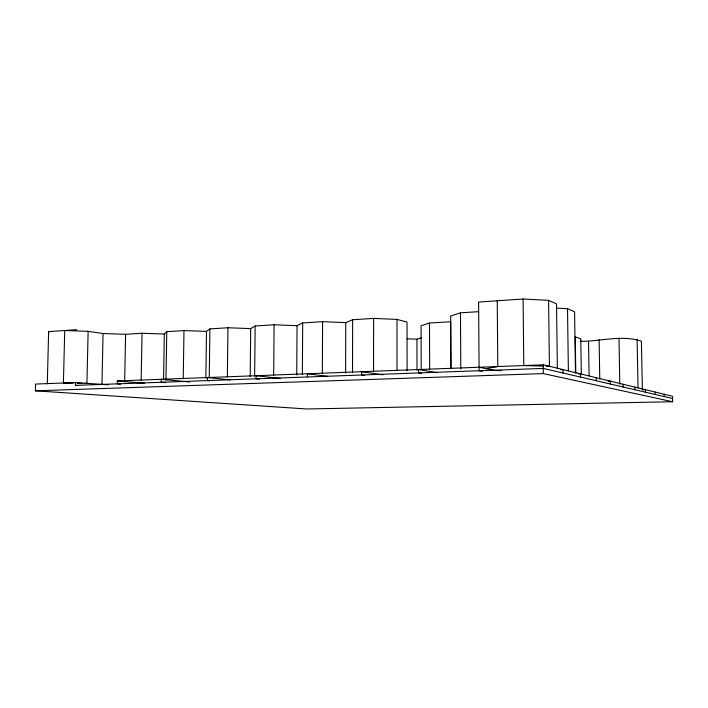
<?xml version="1.0" encoding="UTF-8"?>
<svg xmlns="http://www.w3.org/2000/svg" width="708" height="708" viewBox="0 0 708 708"><rect width="100%" height="100%" fill="white"/><g stroke="black" fill="none" stroke-linecap="round" stroke-linejoin="round"><path stroke-width="1.06" d="M373.55 370.842L373.612 318.396L396.984 319.414L407.038 322.069L407.109 370.611M352.504 372.647L352.655 319.742L373.612 318.396M361.54 371.709L361.531 375.001L364.735 375.452M345.61 373.16L345.752 322.636L352.655 319.742M307.396 376.966L307.414 373.762L327.689 376.364M322.335 373.78L322.6 321.671L345.752 322.636M296.732 374.886L297.05 325.698L302.688 322.954L322.6 321.671M302.343 374.444L302.688 322.954M273.669 375.444L274.111 324.786L297.086 325.707M250.207 376.523L250.685 328.618L255.163 325.999L274.111 324.786M254.65 376.16L255.163 325.999M227.356 377.099L227.958 327.742L250.721 328.618M48.595 333.99L48.631 331.609L76.765 329.68M205.869 378.081L206.497 331.397L209.913 328.901L227.958 327.742M209.241 377.78L209.913 328.901M183.23 378.674L183.992 330.565L206.524 331.397M163.566 379.559L164.318 334.052L166.778 331.671L183.992 330.565M165.946 380.338L166.778 331.671M141.149 380.169L142.034 333.256L164.318 334.052M108.412 384.807L75.49 382.55L35.586 384.063L35.4 390.816L306.9 408.985L672.6 401.737L672.547 396.285L543.319 364.815L117.342 380.966L117.289 383.86L120.564 384.134M124.643 381.807L125.599 334.318L142.034 333.256M101.943 384.683L103.067 333.521L88.128 331.335L64.729 330.503L63.41 383.01L73.03 383.196M77.606 385.55L75.42 385.382L75.49 382.55M88.128 331.335L86.916 383.471L84.783 383.426M47.294 383.86L48.631 331.609M478.475 311.67L460.465 312.83L450.642 316.034L450.89 368.443M450.925 368.204L450.704 321.751L429.499 323.025L421.074 325.769L421.189 369.461M407.135 338.822L416.941 339.185L421.145 337.937M580.064 341.283C600.295 341.663 621.659 334.539 641.413 341.203L642.351 388.931M486.086 368.647L497.795 366.54L497.237 300.794M557.364 368.24L556.523 303.847L548.594 300.36L523.097 299.015L478.617 302.068L479.095 370.744L482.343 371.355M75.42 385.382L543.266 368.417L672.591 398.516M560.78 369.682L562.966 369.603L563.01 372.983M35.4 390.816L543.328 373.603L672.6 401.737M578.383 373.93L580.463 373.859L580.516 377.063M608.11 381.187L610.296 381.125L610.34 384.01M642.121 389.763L645.43 389.683L645.475 392.197M77.305 383.285L82.641 383.391M501.645 370.647L495.299 370.479L479.068 367.257M543.009 366.116L523.787 365.558L523.097 299.015M546.213 366.213L549.417 366.301L548.594 300.36M103.067 333.521L125.599 334.318M556.665 308.139L567.515 308.688L574.586 311.794L575.462 372.647M117.342 380.966L144.653 383.338M165.592 382.656L161.247 382.267L161.291 379.302L189.558 381.975M209.612 380.807L207.462 380.594L207.497 377.55L230.091 379.886M259.394 379.187L256.11 378.824L256.146 375.709L280.209 378.461M361.292 371.718L382.904 374.815M421.685 373.452L418.508 372.939L418.499 369.549L437.562 372.753M416.924 339.176L417.012 370.125M664.219 394.259L664.272 396.577M655.21 392.064L655.263 394.471M637.103 339.3L638.041 387.878M634.766 387.081L634.819 389.71M623.102 384.24L623.155 386.993M618.987 338.574L619.801 384.223M599.118 339.539L599.764 379.196M596.154 377.683L596.198 380.718M588.543 341.61L589.083 375.886M581.321 374.603L580.781 338.813L575.268 336.831L575.79 373.266M567.515 308.688L568.382 370.921M543.319 364.815L543.328 373.603M460.465 312.83L460.784 368.824M429.499 323.025L429.65 369.018M396.984 319.414L397.02 370.24"/></g></svg>
